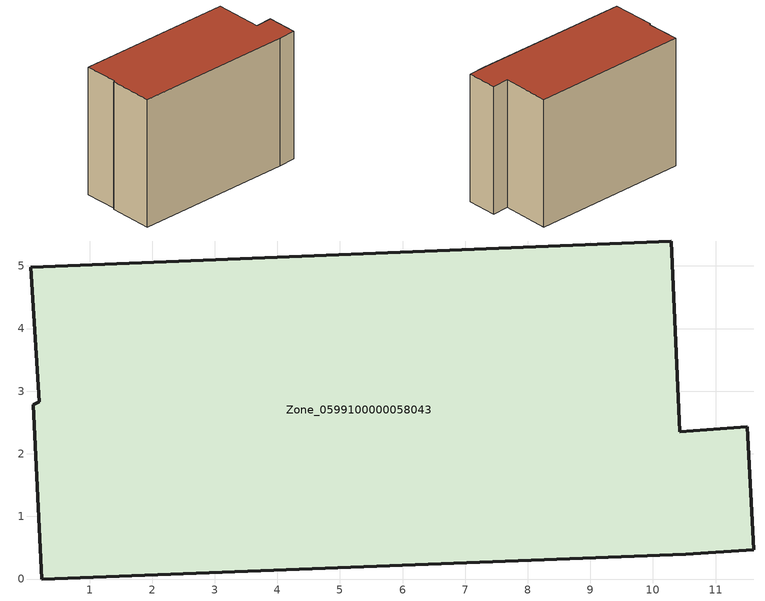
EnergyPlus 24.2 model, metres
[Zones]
Zone_0599100000058043
 floor ground (C_G): 0.1,2.78 0.2,2.83 0.06,4.98 10.29,5.4 10.43,2.35 11.51,2.43 11.61,0.47 10.52,0.4 0.23,0 z0
 wall outside (C_F): 0.23,0 10.52,0.4 11.61,0.47 11.51,2.43 10.43,2.35 10.29,5.4 0.06,4.98 0.2,2.83 0.1,2.78 0.23,0 z0:8.38
 roof outside (C_R): 0.2,2.83 0.1,2.78 0.23,0 10.52,0.4 11.61,0.47 11.51,2.43 10.43,2.35 10.29,5.4 0.06,4.98 z8.38
[BUILDING]
Pand.0599100000058043: North Axis=0; Terrain=City; Loads Convergence Tolerance Value=0.04; Temperature Convergence Tolerance Value=0.4; Solar Distribution=FullExterior; Maximum Number of Warmup Days=25; Minimum Number of Warmup Days=1
[Site:Location]
Rotterdam.The.Hague.AP_ZH_NLD Design_Conditions: Latitude=51.96; Longitude=4.45; Time Zone=1; Elevation=-4.5
[SITE:GROUNDTEMPERATURE:BUILDINGSURFACE]
18, 18, 18, 18, 18, 18, 18, 18, 18, 18, 18, 18
[MATERIAL] Thermal Absorptance=0.9; Solar Absorptance=0.7; Visible Absorptance=0.7
Name | Roughness | Thickness | Conductivity | Density | Specific Heat
G.TI.1946-1964 | MediumSmooth | 0.15 | 1 | 540 | 1210
F.TI.1946-1964 | Rough | 0.3 | 0.857143 | 1920 | 840
R.TI.1946-1964 | MediumRough | 0.2 | 0.277778 | 1500 | 1000
[CONSTRUCTION]
C_G: G.TI.1946-1964
C_F: F.TI.1946-1964
C_R: R.TI.1946-1964
[ZONE]
Zone_0599100000058043: Type=1; Multiplier=1; Ceiling Height=Autocalculate; Volume=Autocalculate; Floor Area=autocalculate; Part of Total Floor Area=Yes
[ZONEINFILTRATION:DESIGNFLOWRATE]
Infil_Zone_0599100000058043: Zone or ZoneList or Space or SpaceList=Zone_0599100000058043; Schedule=AlwaysOn; Design Flow Rate Calculation Method=Flow/Area; Flow Rate per Floor Area=0.003; Constant Term Coefficient=1; Temperature Term Coefficient=0; Velocity Term Coefficient=0; Velocity Squared Term Coefficient=0
[HVACTEMPLATE:ZONE:IDEALLOADSAIRSYSTEM]
Zone_0599100000058043: Maximum Heating Supply Air Temperature=50; Minimum Cooling Supply Air Temperature=13; Maximum Heating Supply Air Humidity Ratio=0.0156; Minimum Cooling Supply Air Humidity Ratio=0.0077; Heating Limit=NoLimit; Cooling Limit=NoLimit; Dehumidification Control Type=ConstantSensibleHeatRatio; Cooling Sensible Heat Ratio=0.7; Dehumidification Setpoint=60; Humidification Control Type=None; Humidification Setpoint=30; Outdoor Air Method=None; Outdoor Air Flow Rate per Person=0.00944; Outdoor Air Flow Rate per Zone Floor Area=0; Outdoor Air Flow Rate per Zone=0; Demand Controlled Ventilation Type=None; Outdoor Air Economizer Type=NoEconomizer; Heat Recovery Type=None; Sensible Heat Recovery Effectiveness=0.7; Latent Heat Recovery Effectiveness=0.65
[ZONECONTROL:THERMOSTAT]
ThermostatControl_Zone_0599100000058043: Zone or ZoneList=Zone_0599100000058043; Control Type Schedule=DualSetpointControlType; Control 1=Thermostat_Zone_0599100000058043; Temperature Difference Between Cutout And Setpoint=0
[THERMOSTATSETPOINT:DUALSETPOINT]
Thermostat_Zone_0599100000058043: Heating Setpoint Temperature Schedule=HeatingSetpoint_Zone_0599100000058043; Cooling Setpoint Temperature Schedule=CoolingSetpoint_Zone_0599100000058043
[SCHEDULE:COMPACT]
HeatingSetpoint_Zone_0599100000058043: Through: 12/31, For: AllDays, Until: 24:00, 21
CoolingSetpoint_Zone_0599100000058043: Through: 12/31, For: AllDays, Until: 24:00, 24
DualSetpointControlType: Through: 12/31, For: AllDays, Until: 24:00, 4
AlwaysOn: Through: 12/31, For: AllDays, Until: 24:00, 1
